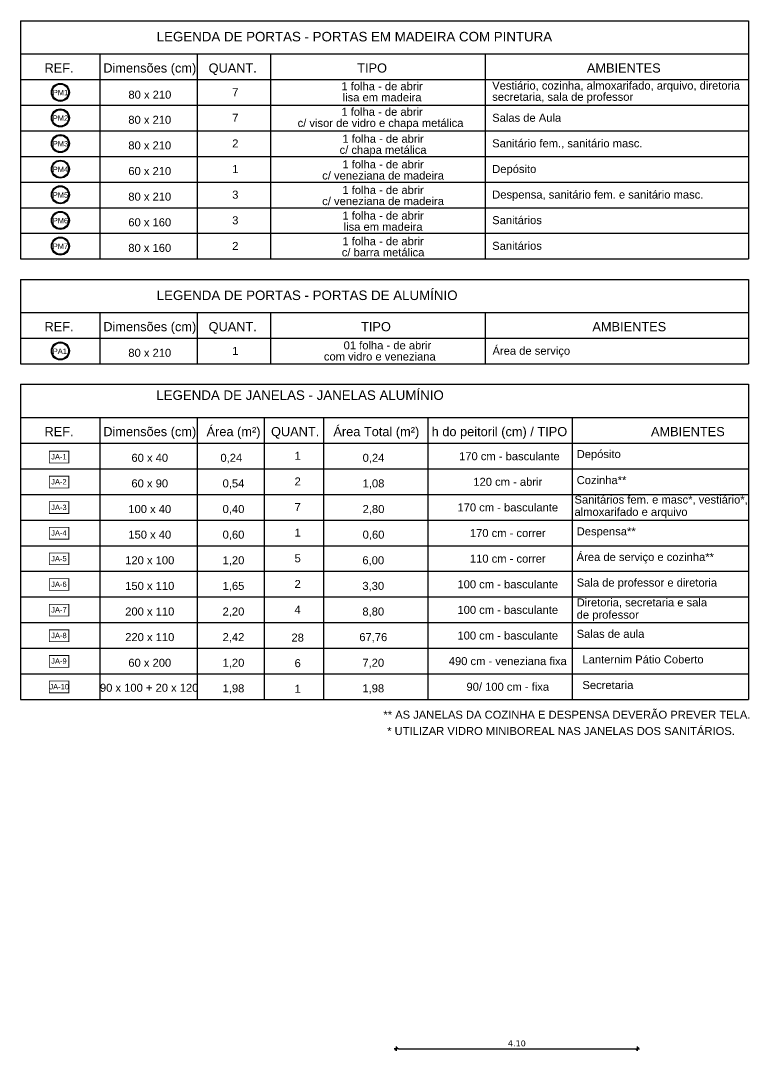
# Model space of a CAD drawing. Extents: x -81 to 144, y 107 to 212.
# Drawn here: x 4.54 to 16.93, y 141.52 to 159.09 of the extents above; entities that cross this region are included whole.
import ezdxf
from ezdxf.enums import TextEntityAlignment as Align

# ---------------------------------------------------------------- set-up
doc = ezdxf.new("R2010")
doc.units = 0
doc.header["$LTSCALE"] = 0.005
doc.header["$PDMODE"] = 3
doc.layers.get('0').update_dxf_attribs({"linetype": 'CONTINUOUS'})
doc.layers.get('DEFPOINTS').update_dxf_attribs({"linetype": 'CONTINUOUS'})
for name, color, linetype in [('ARQ-CTA-1_075', 1, 'CONTINUOUS'), ('ARQ-SMB-1_100', 1, 'CONTINUOUS'), ('ARQ-TXT-1_100', 2, 'CONTINUOUS'), ('TEXTO', 3, 'CONTINUOUS')]:
    doc.layers.add(name, color=color, linetype=linetype)
doc.styles.add('A16-E50', font='arial.ttf', dxfattribs={"height": 0.08})
doc.styles.add('FNDE Text Cota 0075', font='verdana.ttf', dxfattribs={"height": 0.1})
doc.styles.add('STYLE1', font='arial.ttf', dxfattribs={"height": 0.2})
doc.dimstyles.new('FNDE 1-075', dxfattribs={"dimscale": 2.5, "dimtxt": 0.1, "dimasz": 0.015, "dimexe": 0.15, "dimexo": 0.15, "dimgap": 0.015, "dimtad": 1, "dimzin": 4, "dimdsep": 46, "dimtxsty": 'FNDE Text Cota 0075', "dimblk": 'tic', "dimcen": 0.025, "dimdle": 0.15, "dimse1": 1, "dimse2": 1, "dimclrd": 251, "dimclre": 251, "dimclrt": 256, "dimaunit": 1, "dimadec": 3, "dimazin": 0, "dimtfac": 1, "dimtix": 1, "dimtmove": 2, "dimatfit": 3, "dimldrblk": 'DOTSMALL', "dimfxl": 0.15, "dimtvp": 1, "dimtolj": 1, "dimtzin": 0, "dimarcsym": 0})

# ---------------------------------------------------------------- blocks, each defined once
blk = doc.blocks.new('tic')
at = {"color": 251}
for p, q in [((-1, 0), (1, 0)), ((0, -1), (0, 1))]:
    blk.add_line(p, q, dxfattribs=at)
blk.add_line((-0.6, -0.6), (0.6, 0.6))
blk = doc.blocks.new('*D61')
at = {"layer": 'ARQ-CTA-1_075', "color": 251, "linetype": 'Continuous', "lineweight": -2, "transparency": 16777216}
blk.add_line((10.966, 141.617), (14.991, 141.617), dxfattribs=at)
at = {"layer": 'DEFPOINTS', "color": 0, "linetype": 'Continuous', "transparency": 16777216}
for p in [(15.028, 141.617), (10.928, 141.302), (15.028, 141.302)]:
    blk.add_point(p, dxfattribs=at)
at = {"layer": 'ARQ-CTA-1_075', "color": 251, "linetype": 'Continuous', "lineweight": -2, "transparency": 16777216, "xscale": 0.0375, "yscale": 0.0375, "zscale": 0.0375, "rotation": 180}
blk.add_blockref('tic', (10.928, 141.617), dxfattribs=at)
at = {"layer": 'ARQ-CTA-1_075', "color": 251, "linetype": 'Continuous', "lineweight": -2, "transparency": 16777216, "xscale": 0.0375, "yscale": 0.0375, "zscale": 0.0375}
blk.add_blockref('tic', (15.028, 141.617), dxfattribs=at)
at = {"layer": 'ARQ-CTA-1_075', "linetype": 'Continuous', "transparency": 16777216, "insert": (12.978, 141.707), "char_height": 0.1, "attachment_point": 5, "style": 'FNDE Text Cota 0075'}
blk.add_mtext('\\A1;4.10', dxfattribs=at)
blk = doc.blocks.new('_DotSmall')
at = {"color": 0, "linetype": 'ByBlock', "const_width": 0.5}
blk.add_lwpolyline([(-0.0625, 0, 1), (0.0625, 0, 1)], format="xyb", close=True, dxfattribs=at)

msp = doc.modelspace()

# ---------------------------------------------------------------- hatches: boundary and pattern name
at = {"layer": 'ARQ-SMB-1_100'}
h = msp.add_hatch(color=252, dxfattribs=at)
edge = h.paths.add_edge_path()
edge.add_arc((5.213, 157.876), 0.153, 0, 360)
edge = h.paths.add_edge_path(flags=17)
edge.add_arc((5.213, 157.876), 0.14, 0, 360)
h = msp.add_hatch(color=252, dxfattribs=at)
edge = h.paths.add_edge_path()
edge.add_arc((5.213, 157.441), 0.153, 0, 360)
edge = h.paths.add_edge_path(flags=17)
edge.add_arc((5.213, 157.441), 0.14, 0, 360)
h = msp.add_hatch(color=252, dxfattribs=at)
edge = h.paths.add_edge_path()
edge.add_arc((5.213, 157.005), 0.153, 0, 360)
edge = h.paths.add_edge_path(flags=17)
edge.add_arc((5.213, 157.005), 0.14, 0, 360)
h = msp.add_hatch(color=252, dxfattribs=at)
edge = h.paths.add_edge_path()
edge.add_arc((5.213, 156.57), 0.153, 0, 360)
edge = h.paths.add_edge_path(flags=17)
edge.add_arc((5.213, 156.57), 0.14, 0, 360)
h = msp.add_hatch(color=252, dxfattribs=at)
edge = h.paths.add_edge_path()
edge.add_arc((5.213, 156.134), 0.153, 0, 360)
edge = h.paths.add_edge_path(flags=17)
edge.add_arc((5.213, 156.134), 0.14, 0, 360)
h = msp.add_hatch(color=252, dxfattribs=at)
edge = h.paths.add_edge_path()
edge.add_arc((5.213, 155.699), 0.153, 0, 360)
edge = h.paths.add_edge_path(flags=17)
edge.add_arc((5.213, 155.699), 0.14, 0, 360)
h = msp.add_hatch(color=252, dxfattribs=at)
edge = h.paths.add_edge_path()
edge.add_arc((5.213, 155.263), 0.153, 0, 360)
edge = h.paths.add_edge_path(flags=17)
edge.add_arc((5.213, 155.263), 0.14, 0, 360)
h = msp.add_hatch(color=252, dxfattribs=at)
edge = h.paths.add_edge_path()
edge.add_arc((5.213, 153.479), 0.153, 0, 360)
edge = h.paths.add_edge_path(flags=17)
edge.add_arc((5.213, 153.479), 0.14, 0, 360)

# ---------------------------------------------------------------- linework, layer by layer
at = {"layer": 'ARQ-SMB-1_100', "color": 252, "ltscale": 10, "const_width": 0.0133}
for points in [[(5.024, 151.576), (5.357, 151.576), (5.357, 151.776), (5.024, 151.776)], [(5.024, 151.151), (5.357, 151.151), (5.357, 151.351), (5.024, 151.351)], [(5.024, 150.716), (5.357, 150.716), (5.357, 150.916), (5.024, 150.916)], [(5.024, 150.28), (5.357, 150.28), (5.357, 150.48), (5.024, 150.48)], [(5.024, 149.845), (5.357, 149.845), (5.357, 150.045), (5.024, 150.045)], [(5.024, 149.409), (5.357, 149.409), (5.357, 149.609), (5.024, 149.609)], [(5.024, 148.974), (5.357, 148.974), (5.357, 149.174), (5.024, 149.174)], [(5.024, 148.538), (5.357, 148.538), (5.357, 148.738), (5.024, 148.738)], [(5.024, 148.103), (5.357, 148.103), (5.357, 148.303), (5.024, 148.303)], [(5.024, 147.668), (5.357, 147.668), (5.357, 147.868), (5.024, 147.868)]]:
    msp.add_lwpolyline(points, close=True, dxfattribs=at)
at = {"layer": 'ARQ-SMB-1_100', "color": 252}
for centre, radius in [((5.213, 157.876), 0.153), ((5.213, 157.876), 0.14), ((5.213, 157.441), 0.153), ((5.213, 157.441), 0.14), ((5.213, 157.005), 0.153), ((5.213, 157.005), 0.14), ((5.213, 156.57), 0.153), ((5.213, 156.57), 0.14), ((5.213, 156.134), 0.153), ((5.213, 156.134), 0.14), ((5.213, 155.699), 0.153), ((5.213, 155.699), 0.14), ((5.213, 155.263), 0.153), ((5.213, 155.263), 0.14), ((5.213, 153.479), 0.153), ((5.213, 153.479), 0.14)]:
    msp.add_circle(centre, radius, dxfattribs=at)
at = {"layer": 'TEXTO', "color": 1}
for p, q in [((4.538, 159.094), (16.918, 159.094)), ((4.538, 159.094), (4.538, 155.044)), ((16.918, 159.094), (16.918, 155.044)), ((4.538, 158.528), (16.918, 158.528)), ((5.888, 155.044), (5.888, 158.528)), ((7.544, 155.044), (7.544, 158.528)), ((8.793, 155.044), (8.793, 158.528)), ((12.445, 155.044), (12.445, 158.528)), ((4.538, 158.093), (16.918, 158.093)), ((4.538, 157.657), (16.918, 157.657)), ((4.538, 157.222), (16.918, 157.222)), ((4.538, 156.786), (16.918, 156.786)), ((4.538, 156.351), (16.918, 156.351)), ((4.538, 155.915), (16.918, 155.915)), ((4.538, 155.48), (16.918, 155.48)), ((4.538, 155.044), (16.918, 155.044)), ((4.538, 154.697), (4.538, 153.26)), ((4.538, 154.697), (16.918, 154.697)), ((4.538, 154.697), (16.918, 154.697)), ((16.918, 154.697), (16.918, 153.26)), ((4.538, 154.131), (16.918, 154.131)), ((5.888, 153.26), (5.888, 154.131)), ((7.544, 153.26), (7.544, 154.131)), ((8.793, 153.26), (8.793, 154.131)), ((12.445, 153.26), (12.445, 154.131)), ((4.538, 153.695), (16.918, 153.695)), ((4.538, 153.26), (16.918, 153.26)), ((4.538, 152.913), (16.918, 152.913)), ((4.538, 152.913), (4.538, 147.556)), ((4.538, 152.913), (16.918, 152.913)), ((16.918, 152.913), (16.918, 147.556)), ((4.538, 152.346), (16.918, 152.346)), ((5.888, 147.556), (5.888, 152.346)), ((7.544, 147.556), (7.544, 152.346)), ((8.685, 147.556), (8.685, 152.346)), ((9.697, 147.556), (9.697, 152.346)), ((11.469, 147.556), (11.469, 152.346)), ((13.924, 147.556), (13.924, 152.346)), ((4.538, 151.911), (16.918, 151.911)), ((4.538, 151.476), (16.918, 151.476)), ((4.538, 151.04), (16.918, 151.04)), ((4.538, 150.605), (16.918, 150.605)), ((4.538, 150.169), (16.918, 150.169)), ((4.538, 149.734), (16.918, 149.734)), ((4.538, 149.298), (16.918, 149.298)), ((4.538, 148.863), (16.918, 148.863)), ((4.538, 148.427), (16.918, 148.427)), ((4.538, 147.992), (16.918, 147.992)), ((4.538, 147.992), (16.918, 147.992)), ((4.538, 147.992), (16.918, 147.992)), ((4.538, 147.992), (16.918, 147.992)), ((4.538, 147.992), (16.918, 147.992)), ((4.538, 147.556), (16.918, 147.556))]:
    msp.add_line(p, q, dxfattribs=at)

# ---------------------------------------------------------------- texts
at = {"layer": 'ARQ-SMB-1_100', "style": 'A16-E50'}
for tag, p in [('PM1', (5.084, 157.827)), ('PM2', (5.084, 157.392)), ('PM3', (5.084, 156.957)), ('PM4', (5.084, 156.521)), ('PM5', (5.084, 156.086)), ('PM6', (5.084, 155.65)), ('PM7', (5.084, 155.215)), ('PA1', (5.084, 153.43)), ('JA-1', (5.058, 151.635)), ('JA-2', (5.058, 151.21)), ('JA-3', (5.058, 150.775)), ('JA-4', (5.058, 150.339)), ('JA-5', (5.058, 149.904)), ('JA-6', (5.058, 149.468)), ('JA-7', (5.058, 149.033)), ('JA-8', (5.058, 148.597)), ('JA-9', (5.058, 148.162)), ('JA-10', (5.027, 147.726))]:
    msp.add_attdef(tag, p, '', height=0.0912, dxfattribs=at)
at = {"layer": 'ARQ-TXT-1_100', "style": 'STYLE1'}
for s, height, p in [('1 folha - de abrir', 0.13608, (10.686, 157.912)), ('80 x 210', 0.1361, (6.736, 157.768)), ('7', 0.136, (8.189, 157.81)), ('lisa em madeira', 0.13608, (10.686, 157.723)), ('1 folha - de abrir', 0.13608, (10.686, 157.477)), ('80 x 210', 0.1361, (6.734, 157.341)), ('7', 0.136, (8.189, 157.375)), ('c/ visor de vidro e chapa metálica ', 0.13608, (10.686, 157.287)), ('1 folha - de abrir', 0.13608, (10.703, 157.019)), ('80 x 210', 0.1361, (6.734, 156.906)), ('2', 0.136, (8.189, 156.939)), ('c/ chapa metálica', 0.13608, (10.703, 156.83)), ('60 x 210', 0.1361, (6.734, 156.47)), ('1', 0.136, (8.189, 156.504)), ('1 folha - de abrir', 0.13608, (10.703, 156.584)), ('c/ veneziana de madeira', 0.13608, (10.703, 156.394)), ('1 folha - de abrir', 0.13608, (10.703, 156.148)), ('80 x 210', 0.1361, (6.734, 156.035)), ('3', 0.136, (8.189, 156.068)), ('c/ veneziana de madeira', 0.13608, (10.703, 155.959)), ('60 x 160', 0.1361, (6.734, 155.599)), ('3', 0.136, (8.189, 155.633)), ('1 folha - de abrir', 0.13608, (10.703, 155.713)), ('lisa em madeira', 0.13608, (10.703, 155.523)), ('2', 0.136, (8.189, 155.197)), ('1 folha - de abrir', 0.13608, (10.703, 155.277)), ('80 x 160', 0.1361, (6.734, 155.164)), ('c/ barra metálica', 0.13608, (10.703, 155.088)), ('01 folha - de abrir', 0.13608, (10.777, 153.507)), ('80 x 210', 0.1361, (6.734, 153.38)), ('1', 0.136, (8.189, 153.413)), ('com vidro e veneziana  ', 0.13608, (10.7, 153.317)), ('60 x 40', 0.1361, (6.734, 151.595)), ('0,24', 0.1361, (8.121, 151.595)), ('1', 0.136, (9.25, 151.629)), ('0,24', 0.1361, (10.54, 151.595)), ('170 cm - basculante', 0.13608, (12.851, 151.622)), ('60 x 90', 0.1361, (6.734, 151.16)), ('0,54', 0.1361, (8.158, 151.16)), ('2', 0.136, (9.25, 151.193)), ('1,08', 0.1361, (10.54, 151.16)), ('120 cm - abrir', 0.13608, (12.824, 151.187)), ('100 x 40', 0.1361, (6.734, 150.724)), ('0,40', 0.1361, (8.158, 150.724)), ('7', 0.136, (9.25, 150.758)), ('2,80', 0.1361, (10.54, 150.724)), ('170 cm - basculante', 0.13608, (12.824, 150.752)), ('150 x 40', 0.1361, (6.734, 150.289)), ('0,60', 0.1361, (8.158, 150.289)), ('1', 0.136, (9.25, 150.322)), ('0,60', 0.1361, (10.54, 150.289)), ('170 cm - correr', 0.13608, (12.824, 150.316)), ('120 x 100', 0.1361, (6.734, 149.853)), ('1,20', 0.1361, (8.158, 149.853)), ('5', 0.136, (9.25, 149.887)), ('6,00', 0.1361, (10.536, 149.853)), ('110 cm - correr', 0.13608, (12.824, 149.881)), ('150 x 110', 0.1361, (6.734, 149.418)), ('1,65', 0.1361, (8.158, 149.418)), ('2', 0.136, (9.25, 149.451)), ('3,30', 0.1361, (10.536, 149.418)), ('100 cm - basculante', 0.13608, (12.824, 149.445)), ('200 x 110', 0.1361, (6.734, 148.982)), ('2,20', 0.1361, (8.158, 148.982)), ('4', 0.136, (9.25, 149.016)), ('8,80', 0.1361, (10.536, 148.982)), ('100 cm - basculante', 0.13608, (12.824, 149.01)), ('220 x 110', 0.1361, (6.734, 148.547)), ('2,42', 0.1361, (8.158, 148.547)), ('28', 0.1361, (9.25, 148.539)), ('67,76', 0.1361, (10.536, 148.547)), ('100 cm - basculante', 0.13608, (12.824, 148.574)), ('60 x 200', 0.1361, (6.734, 148.111)), ('1,20', 0.1361, (8.158, 148.111)), ('6', 0.136, (9.25, 148.104)), ('7,20', 0.1361, (10.536, 148.111)), ('490 cm - veneziana fixa', 0.13608, (12.824, 148.139)), ('90 x 100 + 20 x 120', 0.13608, (6.724, 147.686)), ('1,98', 0.1361, (8.158, 147.676)), ('1', 0.136, (9.25, 147.668)), ('1,98', 0.1361, (10.536, 147.676)), ('90/ 100 cm - fixa', 0.13608, (12.824, 147.703))]:
    msp.add_text(s, height=height, dxfattribs=at).set_placement(p, align=Align.CENTER)
for s, height, p in [('Vestiário, cozinha, almoxarifado, arquivo, diretoria', 0.13608, (12.559, 157.923)), ('secretaria, sala de professor', 0.13608, (12.559, 157.732)), ('Salas de Aula', 0.13608, (12.559, 157.376)), ('Sanitário fem., sanitário masc.  ', 0.13608, (12.559, 156.941)), ('Depósito', 0.1361, (12.559, 156.505)), ('Despensa, sanitário fem. e sanitário masc.', 0.13608, (12.559, 156.07)), ('Sanitários', 0.1361, (12.559, 155.635)), ('Sanitários', 0.1361, (12.559, 155.199)), ('Área de serviço', 0.13608, (12.564, 153.415)), ('Depósito', 0.1361, (13.996, 151.659)), ('Cozinha**', 0.1361, (13.996, 151.216)), ('Sanitários fem. e masc*, vestiário*,', 0.13608, (13.959, 150.885)), ('almoxarifado e arquivo', 0.13608, (13.959, 150.676)), ('Despensa**', 0.1361, (13.996, 150.345)), ('Área de serviço e cozinha**', 0.13608, (13.996, 149.909)), ('Sala de professor e diretoria', 0.13608, (13.996, 149.474)), ('Diretoria, secretaria e sala  ', 0.13608, (13.996, 149.137)), ('de professor', 0.13608, (13.996, 148.928)), ('Salas de aula', 0.13608, (13.996, 148.603)), ('Lanternim Pátio Coberto', 0.13608, (14.094, 148.168)), ('Secretaria', 0.1361, (14.094, 147.732)), ('** AS JANELAS DA COZINHA E DESPENSA DEVERÃO PREVER TELA.   ', 0.13608, (10.708, 147.228)), ('* UTILIZAR VIDRO MINIBOREAL NAS JANELAS DOS SANITÁRIOS.   ', 0.13608, (10.772, 146.951))]:
    msp.add_text(s, height=height, dxfattribs=at).set_placement(p)
at = {"layer": 'TEXTO', "color": 3, "style": 'STYLE1'}
for s, p in [('LEGENDA DE PORTAS - PORTAS EM MADEIRA COM PINTURA', (6.852, 158.742)), ('LEGENDA DE PORTAS - PORTAS DE ALUMÍNIO', (6.852, 154.345)), ('LEGENDA DE JANELAS - JANELAS ALUMÍNIO', (6.844, 152.647))]:
    msp.add_text(s, height=0.162, dxfattribs=at).set_placement(p)
at = {"layer": 'TEXTO', "style": 'STYLE1'}
for s, height, p in [('REF.', 0.1555, (5.191, 158.212)), ('Dimensões (cm)', 0.15552, (6.734, 158.212)), ('QUANT.', 0.1555, (8.145, 158.212)), ('TIPO', 0.1555, (10.516, 158.212)), ('AMBIENTES', 0.1555, (14.797, 158.212)), ('REF.', 0.1555, (5.191, 153.815)), ('Dimensões (cm)', 0.15552, (6.734, 153.815)), ('QUANT.', 0.1555, (8.145, 153.815)), ('TIPO', 0.1555, (10.582, 153.815)), ('AMBIENTES', 0.1555, (14.891, 153.815)), ('REF.', 0.1555, (5.191, 152.031)), ('Dimensões (cm)', 0.15552, (6.734, 152.031)), ('Área (m²)', 0.1555, (8.159, 152.031)), ('QUANT.', 0.1555, (9.207, 152.031)), ('Área Total (m²)', 0.15552, (10.588, 152.031)), ('h do peitoril (cm) / TIPO', 0.15552, (12.682, 152.031)), ('AMBIENTES', 0.1555, (15.887, 152.031))]:
    msp.add_text(s, height=height, dxfattribs=at).set_placement(p, align=Align.CENTER)

# ---------------------------------------------------------------- dimensions: what is measured, and where the dimension line sits
at = {"layer": 'ARQ-CTA-1_075', "linetype": 'Continuous'}
dim = msp.add_linear_dim(base=(15.028, 141.617), p1=(10.928, 141.302), p2=(15.028, 141.302), dimstyle='FNDE 1-075', dxfattribs=at)
dim.commit()
dim.dimension.update_dxf_attribs({"geometry": '*D61', "text_midpoint": (12.978, 141.707)})

doc.saveas('drawing.dxf')
